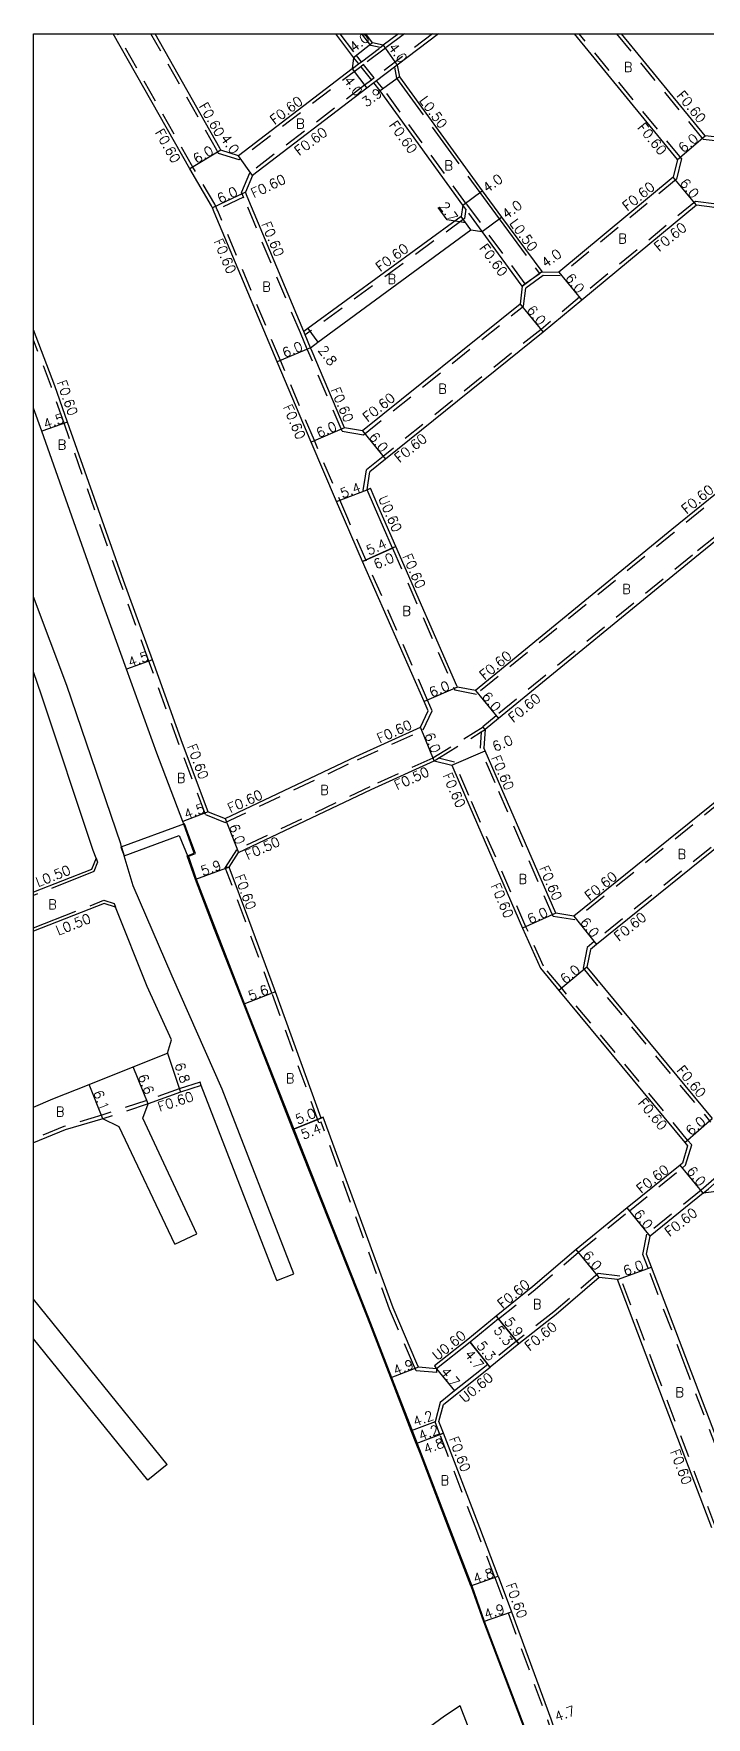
# Model space of a CAD drawing. Header units: metres. Extents: x -2400 to -1599, y -111000 to -110400.
# Drawn here: x -2400 to -2289.1, y -110677.5 to -110400 of the extents above; entities that cross this region are included whole.
import ezdxf

# ---------------------------------------------------------------- set-up
doc = ezdxf.new("R2010")
doc.units = ezdxf.units.M
doc.header["$LTSCALE"] = 2.5
doc.linetypes.add('22320', pattern=[2.5, 1.5, -1])
doc.linetypes.add('22330', pattern=[4, 3, -1])
for name, color, linetype in [('2101000', 7, 'Continuous'), ('2101001', 9, 'Continuous'), ('2102000', 4, 'Continuous'), ('2102001', 8, 'Continuous'), ('2211000', 50, 'Continuous'), ('2231000', 4, 'Continuous'), ('2232000', 120, '22320'), ('2233000', 120, '22330'), ('6132000', 60, '61320'), ('9201100', 215, 'Continuous'), ('9201500', 222, 'Continuous'), ('9201600', 215, 'Continuous'), ('9202100', 82, 'Continuous'), ('9203500', 155, 'Continuous'), ('999', 7, 'Continuous')]:
    doc.layers.add(name, color=color, linetype=linetype)
doc.styles.add('Dm_Anotation', font='txt.shx', dxfattribs={"bigfont": 'pscdm.shx'})
doc.linetypes.add('61320', pattern='A,0,[3,dmdr.shx,S=0.25,R=0,X=0,Y=0],1.5,[3,dmdr.shx,S=0.25,R=0,X=0,Y=0]', length=1.5)

msp = doc.modelspace()

# ---------------------------------------------------------------- linework, layer by layer
at = {"layer": '2101000'}
for points in [[(-2336.22, -110514.33), (-2334.96, -110511.61), (-2335.61, -110510.09), (-2345.77, -110486.98), (-2348.77, -110480.16), (-2350.07, -110477.1), (-2354.24, -110467.32), (-2359.86, -110454.11), (-2370.21, -110429.44), (-2370.5, -110428.73), (-2370.55, -110428.63), (-2370.66, -110428.37), (-2374.27, -110422.28), (-2386.89, -110400)], [(-2369.11, -110419.23), (-2369.29, -110418.9), (-2379.99, -110400)], [(-2350.25, -110400), (-2347.25, -110403.99), (-2347.46, -110405.77), (-2366.25, -110420.12), (-2369.11, -110419.23)], [(-2342.36, -110401.9), (-2344.12, -110401.5), (-2345.24, -110400)], [(-2339.85, -110400), (-2342.36, -110401.9)], [(-2333.24, -110400), (-2340.05, -110405.17)], [(-2293.85, -110420.73), (-2310.83, -110400)], [(-2289.3, -110416.82), (-2303.08, -110400)], [(-2340.05, -110405.17), (-2339.7, -110407.14), (-2326.02, -110425.9), (-2322.83, -110430.23), (-2316.2, -110439.23), (-2316.18, -110439.28), (-2313.42, -110439.3)], [(-2343.93, -110408.13), (-2345.06, -110408.97), (-2363.93, -110423.38), (-2365.08, -110426.15)], [(-2329.24, -110428.27), (-2342.85, -110409.44), (-2343.93, -110408.13)], [(-2286.32, -110417.17), (-2289.3, -110416.82)], [(-2293.85, -110420.73), (-2294.54, -110423.65), (-2313.42, -110439.3)], [(-2355.46, -110449.1), (-2364.79, -110426.86), (-2365.08, -110426.15)], [(-2329.24, -110428.27), (-2329.53, -110430.15), (-2354.8, -110448.62), (-2355.46, -110449.1)], [(-2282.77, -110434.64), (-2287.74, -110428.68), (-2290.71, -110428.27), (-2309.59, -110443.92), (-2315.96, -110449.2), (-2342.01, -110470.15), (-2344.57, -110472.21)], [(-2354.34, -110451.76), (-2353.14, -110450.87), (-2327.93, -110432.32)], [(-2327.93, -110432.32), (-2326.05, -110432.61)], [(-2319.43, -110441.61), (-2326.05, -110432.61)], [(-2319.43, -110441.61), (-2319.79, -110444.58), (-2345.76, -110465.47), (-2348.72, -110464.97)], [(-2371.22, -110528.27), (-2375.45, -110517.02), (-2380.43, -110503.23), (-2385.17, -110490.15), (-2394.41, -110464.02), (-2396.52, -110458.06), (-2400, -110448.83)], [(-2348.72, -110464.97), (-2354.08, -110452.4), (-2354.34, -110451.76)], [(-2375.26, -110530.31), (-2375.43, -110529.84), (-2379.67, -110518.58), (-2384.67, -110504.76), (-2389.4, -110491.68), (-2398.65, -110465.53), (-2400, -110461.71)], [(-2330.11, -110507.7), (-2330.2, -110507.5), (-2340.28, -110484.56), (-2340.83, -110484.81), (-2343.82, -110477.99), (-2345.03, -110475.18), (-2344.85, -110474.05), (-2344.57, -110472.21)], [(-2282.77, -110472.03), (-2285, -110473.83), (-2294.77, -110481.75), (-2327.16, -110508.26), (-2330.11, -110507.7)], [(-2282.77, -110479.75), (-2290.98, -110486.41), (-2323.37, -110512.91), (-2325.56, -110514.7), (-2325.77, -110517.7)], [(-2371.22, -110528.27), (-2368.43, -110529.37), (-2346.86, -110519.14), (-2336.22, -110514.33)], [(-2282.77, -110522.75), (-2286.82, -110526.02), (-2310.95, -110545.45), (-2313.92, -110545), (-2323.34, -110523.27), (-2325.55, -110518.2), (-2325.77, -110517.7)], [(-2367.79, -110537.39), (-2366.22, -110534.95), (-2344.34, -110524.58), (-2333.96, -110519.88)], [(-2333.96, -110519.88), (-2331.05, -110520.59), (-2328.78, -110525.81), (-2319.39, -110547.46), (-2316.44, -110554.04), (-2313.38, -110557.72), (-2292.62, -110582.77), (-2292.17, -110583.32), (-2293.02, -110586.19)], [(-2282.77, -110530.46), (-2283.06, -110530.69), (-2307.19, -110550.13), (-2308.2, -110550.94), (-2308.76, -110553.89), (-2288.1, -110578.83)], [(-2331.59, -110646.29), (-2336.24, -110634.16), (-2336.91, -110632.42), (-2337.73, -110630.32), (-2341.11, -110621.59), (-2344.97, -110611.61), (-2357.26, -110580.61), (-2365.35, -110560), (-2370.18, -110547.69), (-2373.32, -110539.43), (-2374.68, -110535.51), (-2374.62, -110535.49)], [(-2389.72, -110535.89), (-2390.47, -110537.75), (-2400, -110541.5)], [(-2333.55, -110620.08), (-2336.54, -110619.82), (-2336.8, -110619.2), (-2340.74, -110610.05), (-2352.24, -110578.62), (-2352.61, -110578.77), (-2360.13, -110557.95), (-2364.53, -110546.06), (-2367.79, -110537.39)], [(-2386.5, -110543.97), (-2388.4, -110543.38), (-2400, -110547.95)], [(-2400, -110576.96), (-2396.84, -110575.6), (-2390.86, -110573.21), (-2383.59, -110570.3), (-2377.93, -110568.04), (-2377.28, -110565.85)], [(-2372.39, -110573.38), (-2375.79, -110574.49), (-2381.14, -110576.43)], [(-2388.6, -110578.87), (-2394.82, -110580.71), (-2400, -110582.86)], [(-2293.02, -110586.19), (-2293.39, -110586.49), (-2302.13, -110593.57), (-2310.56, -110600.39), (-2317.68, -110606.54), (-2323.72, -110611.4)], [(-2286.6, -110590.73), (-2289.58, -110591.12)], [(-2289.58, -110591.12), (-2298.34, -110598.23)], [(-2298.93, -110601.17), (-2298.34, -110598.23)], [(-2282.78, -110643.57), (-2292.01, -110619.36), (-2298.12, -110603.31), (-2298.93, -110601.17)], [(-2306.73, -110605.01), (-2313.84, -110611.15), (-2320.01, -110615.99), (-2324.72, -110619.83), (-2325.1, -110619.36), (-2330.58, -110623.73), (-2332.95, -110625.62), (-2333.81, -110628.8)], [(-2288.16, -110646.29), (-2297.62, -110621.46), (-2303.75, -110605.38), (-2306.73, -110605.01)], [(-2323.34, -110611.86), (-2328.04, -110615.7), (-2333.55, -110620.08)], [(-2323.72, -110611.4), (-2323.34, -110611.86)], [(-2326.45, -110646.29), (-2332.44, -110630.7), (-2333, -110630.91), (-2333.81, -110628.8)], [(-2327.91, -110655.88), (-2331.59, -110646.29)], [(-2323.38, -110654.28), (-2326.45, -110646.29)], [(-2323.38, -110654.28), (-2321.2, -110660.12), (-2314.72, -110677.76), (-2313.03, -110682.8), (-2307.88, -110695.59), (-2308.44, -110695.81), (-2308.21, -110696.62), (-2306.81, -110700.01), (-2305.82, -110702.8), (-2305.26, -110702.58), (-2302.49, -110709.36), (-2297.72, -110722.22), (-2293.57, -110732.82), (-2292.87, -110734.58), (-2291.41, -110738.53), (-2288.51, -110738.77), (-2282.78, -110733.99)], [(-2327.91, -110655.88), (-2325.84, -110661.71), (-2319.13, -110679.38), (-2319, -110679.79)]]:
    msp.add_lwpolyline(points, dxfattribs=at)
at = {"layer": '2101001'}
msp.add_lwpolyline([(-2374.62, -110535.49), (-2374.53, -110535.46), (-2373.51, -110535.09), (-2375.26, -110530.31)], dxfattribs=at)
at = {"layer": '2102000'}
for points in [[(-2385.49, -110534.07), (-2385.64, -110533.57), (-2394.54, -110507.46), (-2400, -110492.82)], [(-2389.72, -110535.89), (-2390.21, -110534.65), (-2398.73, -110509.03), (-2400, -110505.22)], [(-2357.09, -110604.42), (-2368.93, -110573.99), (-2377.17, -110555.37), (-2383.58, -110540.49), (-2385.06, -110535.51)], [(-2377.28, -110565.85), (-2381.26, -110557.05), (-2386.5, -110543.97)], [(-2359.88, -110605.51), (-2372.39, -110573.38)], [(-2373.1, -110597.85), (-2381.99, -110578.75), (-2381.14, -110576.43)], [(-2376.72, -110599.54), (-2385.91, -110580.19), (-2388.6, -110578.87)], [(-2377.96, -110635.85), (-2400, -110608.6)], [(-2381.15, -110638.43), (-2400, -110615.12)], [(-2326.62, -110683.59), (-2329.67, -110675.66), (-2332.26, -110677.34), (-2348.21, -110689.04), (-2354.86, -110693.67), (-2361.67, -110698.6), (-2367.82, -110702.87), (-2372.59, -110708.92), (-2377.58, -110715.46)]]:
    msp.add_lwpolyline(points, dxfattribs=at)
at = {"layer": '2102001'}
for points in [[(-2385.49, -110534.07), (-2385.06, -110535.51)], [(-2376.72, -110599.54), (-2373.1, -110597.85)], [(-2359.88, -110605.51), (-2357.09, -110604.42)], [(-2377.96, -110635.85), (-2381.15, -110638.43)]]:
    msp.add_lwpolyline(points, dxfattribs=at)
at = {"layer": '2211000'}
msp.add_lwpolyline([(-2385.09, -110535.52), (-2375.98, -110532.17), (-2374.57, -110535.62), (-2373.32, -110535.15), (-2374.64, -110531.62), (-2375.14, -110530.27), (-2385.6, -110534.11)], close=True, dxfattribs=at)
at = {"layer": '2231000'}
for points in [[(-2345.03, -110475.18), (-2344.47, -110474.94)], [(-2340.28, -110484.56), (-2343.27, -110477.76), (-2344.47, -110474.94)], [(-2323.72, -110611.4), (-2328.42, -110615.23), (-2333.92, -110619.61), (-2333.55, -110620.08)], [(-2332.44, -110630.7), (-2333.18, -110628.77), (-2332.42, -110625.96), (-2330.19, -110624.18), (-2324.72, -110619.83)]]:
    msp.add_lwpolyline(points, dxfattribs=at)
at = {"layer": '2232000'}
for points in [[(-2335.77, -110514.78), (-2334.3, -110511.62), (-2335.06, -110509.85), (-2345.22, -110486.74), (-2348.22, -110479.92), (-2353.69, -110467.08), (-2359.31, -110453.88), (-2369.65, -110429.21), (-2369.73, -110429.02), (-2369.96, -110428.47), (-2370, -110428.39), (-2370.12, -110428.1), (-2373.75, -110421.98), (-2386.2, -110400)], [(-2369.52, -110419.73), (-2369.82, -110419.19), (-2380.68, -110400)], [(-2342, -110402.38), (-2345.59, -110405.1), (-2346.07, -110405.46), (-2366.13, -110420.79), (-2369.52, -110419.73)], [(-2334.23, -110400), (-2343.83, -110407.3), (-2344.31, -110407.66), (-2345.43, -110408.5), (-2364.42, -110423), (-2365.73, -110426.15)], [(-2349.5, -110400), (-2346.77, -110403.62)], [(-2347.46, -110405.77), (-2346.44, -110404.99), (-2345.96, -110404.63), (-2342.88, -110402.3), (-2342.36, -110401.9)], [(-2338.86, -110400), (-2342, -110402.38)], [(-2293.2, -110420.58), (-2310.06, -110400)], [(-2289.61, -110417.39), (-2303.85, -110400)], [(-2289.61, -110417.39), (-2286.13, -110417.79), (-2282.39, -110414.69), (-2264.18, -110400)], [(-2347.25, -110403.99), (-2346.44, -110404.99)], [(-2345.96, -110404.63), (-2346.77, -110403.62)], [(-2343.83, -110407.3), (-2345.59, -110405.1)], [(-2340.05, -110405.17), (-2340.52, -110405.53), (-2343.45, -110407.76), (-2343.93, -110408.13)], [(-2346.07, -110405.46), (-2344.31, -110407.66)], [(-2328.61, -110428.12), (-2342.37, -110409.08), (-2343.45, -110407.76)], [(-2293.2, -110420.58), (-2294.01, -110423.99), (-2313.21, -110439.91)], [(-2365.62, -110426.41), (-2369.96, -110428.47)], [(-2365.39, -110426.96), (-2369.73, -110429.02)], [(-2349.14, -110465.5), (-2354.63, -110452.63), (-2354.9, -110451.99), (-2356.01, -110449.34), (-2365.34, -110427.09), (-2365.39, -110426.96), (-2365.62, -110426.41), (-2365.73, -110426.15)], [(-2328.74, -110428.95), (-2328.97, -110430.48), (-2354.44, -110449.1), (-2355.22, -110449.67)], [(-2282.77, -110433.7), (-2287.43, -110428.12), (-2290.89, -110427.64), (-2309.97, -110443.46), (-2316.34, -110448.74), (-2342.38, -110469.68), (-2345.13, -110471.89)], [(-2326.05, -110432.61), (-2328.74, -110428.95), (-2329.24, -110428.27)], [(-2328.61, -110428.12), (-2325.57, -110432.25)], [(-2318.94, -110441.26), (-2325.57, -110432.25)], [(-2316.18, -110439.28), (-2316.58, -110439.57), (-2316.66, -110439.63), (-2318.94, -110441.26), (-2319.43, -110441.61)], [(-2315.99, -110439.88), (-2318.86, -110441.94)], [(-2313.21, -110439.91), (-2315.99, -110439.88)], [(-2349.14, -110465.5), (-2345.6, -110466.1), (-2319.22, -110444.9), (-2318.86, -110441.94)], [(-2354.34, -110451.76), (-2355.22, -110449.67), (-2355.46, -110449.1)], [(-2371.69, -110528.73), (-2376.01, -110517.23), (-2381, -110503.43), (-2385.73, -110490.35), (-2394.97, -110464.22), (-2397.08, -110458.26), (-2400, -110450.53)], [(-2345.59, -110475.39), (-2345.64, -110475.25), (-2345.45, -110473.96), (-2345.13, -110471.89)], [(-2282.77, -110472.8), (-2284.62, -110474.3), (-2294.39, -110482.22), (-2327, -110508.91), (-2330.53, -110508.23)], [(-2345.59, -110475.39), (-2345.03, -110475.18)], [(-2282.77, -110478.98), (-2291.36, -110485.94), (-2323.75, -110512.45), (-2325.94, -110514.24)], [(-2340.83, -110484.81), (-2330.75, -110507.74), (-2330.53, -110508.23)], [(-2371.69, -110528.73), (-2368.4, -110530.02), (-2346.61, -110519.69), (-2335.77, -110514.78)], [(-2325.88, -110514.31), (-2334.2, -110519.44), (-2344.55, -110524.13), (-2366.58, -110534.56), (-2368.41, -110537.44)], [(-2333.96, -110519.88), (-2333.25, -110519.44), (-2326.19, -110515.09), (-2325.56, -110514.7)], [(-2326.19, -110515.09), (-2326.37, -110517.8)], [(-2325.56, -110514.7), (-2325.94, -110514.24)], [(-2282.77, -110523.52), (-2286.45, -110526.48), (-2310.78, -110546.09), (-2314.34, -110545.55), (-2323.9, -110523.5), (-2326.37, -110517.8)], [(-2323.34, -110611.86), (-2317.3, -110607.01), (-2310.17, -110600.85), (-2301.75, -110594.04), (-2293.01, -110586.95), (-2292.5, -110586.54), (-2291.5, -110583.18), (-2292.17, -110582.37), (-2312.92, -110557.34), (-2315.93, -110553.72), (-2318.84, -110547.22), (-2328.23, -110525.57), (-2330.62, -110520.08), (-2333.25, -110519.44)], [(-2282.77, -110529.69), (-2283.44, -110530.22), (-2307.57, -110549.66), (-2308.75, -110550.61), (-2309.4, -110554.06), (-2288.39, -110579.42)], [(-2367.79, -110537.39), (-2368.41, -110537.44)], [(-2333.6, -110620.68), (-2336.94, -110620.39), (-2337.36, -110619.43), (-2341.3, -110610.27), (-2352.59, -110579.41), (-2352.97, -110579.56), (-2360.7, -110558.16), (-2365.09, -110546.27), (-2368.41, -110537.44)], [(-2372.57, -110572.81), (-2375.99, -110573.93), (-2381.33, -110575.86), (-2388.78, -110578.3), (-2395.02, -110580.15), (-2400, -110582.21)], [(-2372.39, -110573.38), (-2372.57, -110572.81)], [(-2381.14, -110576.43), (-2388.6, -110578.87)], [(-2282.78, -110584.36), (-2289.95, -110590.66), (-2298.88, -110597.89)], [(-2289.58, -110591.12), (-2288.75, -110590.41), (-2282.52, -110584.93)], [(-2299.56, -110601.22), (-2298.88, -110597.89)], [(-2282.78, -110645.25), (-2292.57, -110619.57), (-2298.68, -110603.52), (-2299.56, -110601.22)], [(-2306.92, -110604.38), (-2314.22, -110610.69), (-2320.39, -110615.52), (-2325.1, -110619.36)], [(-2287.52, -110646.29), (-2297.06, -110621.25), (-2303.32, -110604.83), (-2306.92, -110604.38)], [(-2333.55, -110620.08), (-2333.6, -110620.68)], [(-2327.1, -110646.29), (-2333, -110630.91)], [(-2323.95, -110654.49), (-2327.1, -110646.29)], [(-2323.95, -110654.49), (-2321.77, -110660.33), (-2315.29, -110677.96), (-2313.59, -110683.01), (-2308.44, -110695.81)]]:
    msp.add_lwpolyline(points, dxfattribs=at)
at = {"layer": '2233000'}
for points in [[(-2342.88, -110402.3), (-2344.4, -110401.94), (-2345.87, -110400)], [(-2340.52, -110405.53), (-2340.19, -110407.32), (-2326.42, -110426.2), (-2323.23, -110430.53), (-2316.61, -110439.53), (-2316.58, -110439.57)], [(-2389.45, -110536.56), (-2390.09, -110538.13), (-2400, -110542.04)], [(-2389.72, -110535.89), (-2389.45, -110536.56)], [(-2400, -110547.41), (-2388.42, -110542.85), (-2386.74, -110543.38)], [(-2386.74, -110543.38), (-2386.5, -110543.97)]]:
    msp.add_lwpolyline(points, dxfattribs=at)
at = {"layer": '6132000'}
for points in [[(-2374.53, -110535.46), (-2373.18, -110539.38), (-2370.04, -110547.63), (-2365.21, -110559.95), (-2357.12, -110580.57), (-2344.83, -110611.55), (-2340.97, -110621.53), (-2337.59, -110630.26), (-2336.78, -110632.37), (-2336.1, -110634.11), (-2331.43, -110646.29)], [(-2331.43, -110646.29), (-2327.77, -110655.83)], [(-2327.77, -110655.83), (-2325.7, -110661.66), (-2318.99, -110679.33), (-2318.85, -110679.74)]]:
    msp.add_lwpolyline(points, dxfattribs=at)
at = {"layer": '9201100'}
for points in [[(-2344.12, -110401.5), (-2347.25, -110403.99)], [(-2342.36, -110401.9), (-2340.05, -110405.17)], [(-2347.46, -110405.77), (-2345.06, -110408.97)], [(-2339.7, -110407.14), (-2342.85, -110409.44)], [(-2293.85, -110420.73), (-2289.3, -110416.82)], [(-2369.11, -110419.23), (-2374.27, -110422.28)], [(-2363.93, -110423.38), (-2366.25, -110420.12)], [(-2290.71, -110428.27), (-2294.54, -110423.65)], [(-2365.08, -110426.15), (-2370.5, -110428.73)], [(-2329.24, -110428.27), (-2326.02, -110425.9)], [(-2327.93, -110432.32), (-2329.53, -110430.15)], [(-2326.05, -110432.61), (-2322.83, -110430.23)], [(-2319.43, -110441.61), (-2316.2, -110439.23)], [(-2313.42, -110439.3), (-2309.59, -110443.92)], [(-2319.79, -110444.58), (-2315.96, -110449.2)], [(-2354.8, -110448.62), (-2353.14, -110450.87)], [(-2354.34, -110451.76), (-2359.86, -110454.11)], [(-2394.41, -110464.02), (-2398.65, -110465.53)], [(-2348.72, -110464.97), (-2354.24, -110467.32)], [(-2345.76, -110465.47), (-2342.01, -110470.15)], [(-2350.07, -110477.1), (-2345.03, -110475.18)], [(-2340.28, -110484.56), (-2345.77, -110486.98)], [(-2345.77, -110486.98), (-2340.83, -110484.81)], [(-2380.43, -110503.23), (-2384.67, -110504.76)], [(-2330.11, -110507.7), (-2335.61, -110510.09)], [(-2327.16, -110508.26), (-2323.37, -110512.91)], [(-2333.96, -110519.88), (-2336.22, -110514.33)], [(-2331.05, -110520.59), (-2325.55, -110518.2)], [(-2371.22, -110528.27), (-2375.43, -110529.84)], [(-2368.43, -110529.37), (-2366.22, -110534.95)], [(-2367.79, -110537.39), (-2373.32, -110539.43)], [(-2313.92, -110545), (-2319.39, -110547.46)], [(-2310.95, -110545.45), (-2307.19, -110550.13)], [(-2308.76, -110553.89), (-2313.38, -110557.72)], [(-2360.13, -110557.95), (-2365.35, -110560)], [(-2377.93, -110568.04), (-2375.79, -110574.49)], [(-2381.14, -110576.43), (-2383.59, -110570.3)], [(-2388.6, -110578.87), (-2390.86, -110573.21)], [(-2352.24, -110578.62), (-2357.26, -110580.61)], [(-2357.26, -110580.61), (-2352.61, -110578.77)], [(-2292.62, -110582.77), (-2288.1, -110578.83)], [(-2289.58, -110591.12), (-2293.39, -110586.49)], [(-2298.34, -110598.23), (-2302.13, -110593.57)], [(-2306.73, -110605.01), (-2310.56, -110600.39)], [(-2303.75, -110605.38), (-2298.12, -110603.31)], [(-2323.72, -110611.4), (-2320.01, -110615.99)], [(-2320.01, -110615.99), (-2323.34, -110611.86)], [(-2328.04, -110615.7), (-2325.1, -110619.36)], [(-2324.72, -110619.83), (-2328.04, -110615.7)], [(-2336.54, -110619.82), (-2341.11, -110621.59)], [(-2333.55, -110620.08), (-2330.58, -110623.73)], [(-2333.81, -110628.8), (-2337.73, -110630.32)], [(-2336.91, -110632.42), (-2332.44, -110630.7)], [(-2336.91, -110632.42), (-2333, -110630.91)], [(-2327.91, -110655.88), (-2323.38, -110654.28)], [(-2325.84, -110661.71), (-2321.2, -110660.12)]]:
    msp.add_lwpolyline(points, dxfattribs=at)
at = {"layer": '9201600'}
msp.add_lwpolyline([(-2328.78, -110431.16), (-2331.81, -110430.71), (-2333.32, -110428.66)], dxfattribs=at)
at = {"layer": '999'}
msp.add_lwpolyline([(-2400, -110400), (-1600, -110400), (-1600, -111000), (-2400, -111000)], close=True, dxfattribs=at)

# ---------------------------------------------------------------- texts
at = {"layer": '9201500', "style": 'Dm_Anotation'}
for s, rotation, p in [('4.0', 38.4781, (-2347.15, -110403.12)), ('4.0', 306.795, (-2341.62, -110402.27)), ('4.0', 306.8236, (-2348.97, -110407.73)), ('3.9', 36.1063, (-2345.14, -110412.16)), ('6.0', 30.6148, (-2373.12, -110421.48)), ('4.0', 305.4672, (-2369.28, -110417.25)), ('6.0', 40.6536, (-2292.85, -110419.75)), ('4.0', 36.3471, (-2325.22, -110426.31)), ('6.0', 309.6677, (-2293.57, -110424.67)), ('6.0', 25.4531, (-2369.28, -110428.04)), ('2.7', 306.3622, (-2333.23, -110428.45)), ('4.0', 36.3527, (-2322.03, -110430.64)), ('4.0', 36.3543, (-2315.54, -110438.67)), ('6.0', 309.6665, (-2312.45, -110440.32)), ('6.0', 309.6641, (-2318.82, -110445.6)), ('6.0', 23.0862, (-2358.61, -110453.47)), ('2.8', 306.3536, (-2353.19, -110452.15)), ('4.5', 19.4816, (-2398.07, -110465.21)), ('6.0', 23.0835, (-2352.99, -110466.68)), ('6.0', 308.7557, (-2344.81, -110466.5)), ('5.4', 20.9197, (-2349.08, -110476.62)), ('5.4', 23.7237, (-2344.75, -110486.02)), ('6.0', 23.7238, (-2343.53, -110488.33)), ('4.5', 19.8873, (-2384.09, -110504.45)), ('6.0', 23.4925, (-2334.37, -110509.44)), ('6.0', 309.2796, (-2326.2, -110509.29)), ('6.0', 292.1336, (-2335.6, -110515.58)), ('6.0', 23.491, (-2323.94, -110518.38)), ('4.5', 20.4323, (-2374.86, -110529.52)), ('6.0', 291.5405, (-2367.82, -110530.63)), ('5.9', 20.2663, (-2372.09, -110538.87)), ('6.0', 24.1854, (-2318.16, -110546.8)), ('6.0', 308.8241, (-2310, -110546.48)), ('6.0', 39.6412, (-2312.36, -110556.75)), ('5.6', 21.4212, (-2364.27, -110559.47)), ('6.6', 291.7896, (-2382.86, -110571.84)), ('6.8', 288.3333, (-2376.77, -110569.91)), ('6.1', 291.7888, (-2390.23, -110574.52)), ('5.0', 21.6366, (-2356.46, -110579.83)), ('5.4', 21.6366, (-2355.55, -110582.31)), ('6.0', 41.0306, (-2291.63, -110581.77)), ('6.0', 309.4429, (-2292.42, -110587.51)), ('6.0', 309.1164, (-2301.16, -110594.6)), ('6.0', 309.6964, (-2309.59, -110601.4)), ('6.0', 20.2034, (-2302.47, -110604.8)), ('5.3', 308.823, (-2324.24, -110613.77)), ('5.9', 308.8239, (-2322.52, -110612.34)), ('5.3', 308.817, (-2327.07, -110616.29)), ('4.9', 21.1466, (-2340.35, -110621.19)), ('4.7', 308.817, (-2329.04, -110617.72)), ('4.7', 309.163, (-2333, -110620.6)), ('4.2', 21.1339, (-2337.08, -110629.63)), ('4.2', 21.0502, (-2336.17, -110631.97)), ('4.8', 21.0502, (-2335.32, -110634.17)), ('4.8', 19.5552, (-2327.19, -110655.52)), ('4.9', 18.974, (-2325.41, -110661.4)), ('4.7', 20.1812, (-2313.74, -110678.25))]:
    msp.add_text(s, height=1.6, rotation=rotation, dxfattribs=at).set_placement(p)
at = {"layer": '9202100', "style": 'Dm_Anotation'}
for p in [(-2302.7, -110406.31), (-2356.75, -110415.63), (-2332.29, -110422.52), (-2303.63, -110434.57), (-2362.33, -110442.5), (-2341.68, -110441.25), (-2333.3, -110459.34), (-2396.06, -110468.55), (-2302.98, -110492.35), (-2339.23, -110495.95), (-2376.4, -110523.48), (-2352.77, -110525.47), (-2293.84, -110536.04), (-2320.08, -110540.15), (-2397.62, -110544.33), (-2358.42, -110573.01), (-2396.36, -110578.49), (-2317.69, -110610.23), (-2294.2, -110624.74), (-2332.94, -110639.26)]:
    msp.add_text('B', height=1.6, dxfattribs=at).set_placement(p)
at = {"layer": '9203500', "style": 'Dm_Anotation'}
for s, rotation, p in [('F0.60', 36.8198, (-2360.29, -110415.08)), ('L0.50', 306.3531, (-2336.49, -110411.01)), ('F0.60', 309.3188, (-2294.07, -110410.23)), ('F0.60', 299.5262, (-2372.79, -110411.92)), ('F0.60', 299.5262, (-2380.07, -110416.26)), ('F0.60', 36.8198, (-2356.24, -110420.19)), ('F0.60', 306.3531, (-2341.48, -110415.1)), ('F0.60', 309.3188, (-2300.53, -110415.52)), ('F0.60', 25.4531, (-2363.7, -110427.14)), ('F0.60', 38.7947, (-2302.11, -110429.3)), ('F0.60', 293.0829, (-2362.49, -110431.38)), ('L0.50', 306.3531, (-2321.6, -110431.26)), ('F0.60', 38.7947, (-2296.87, -110436.01)), ('F0.60', 293.0848, (-2370.37, -110434.21)), ('F0.60', 36.1675, (-2342.88, -110439.32)), ('F0.60', 306.3531, (-2326.59, -110435.35)), ('F0.60', 289.4816, (-2396.2, -110457.44)), ('F0.60', 293.0829, (-2351.05, -110458.69)), ('F0.60', 38.7947, (-2344.93, -110464.1)), ('F0.60', 293.0848, (-2358.93, -110461.52)), ('F0.60', 38.7947, (-2339.69, -110470.81)), ('F0.60', 39.2953, (-2292.37, -110479.26)), ('U0.60', 293.7242, (-2343.22, -110476.57)), ('F0.60', 293.7242, (-2339.22, -110486.13)), ('F0.60', 39.2953, (-2325.68, -110506.63)), ('F0.60', 39.2955, (-2320.91, -110513.66)), ('F0.60', 24.3765, (-2342.95, -110517)), ('F0.60', 290.6055, (-2374.72, -110517.45)), ('F0.50', 24.3765, (-2340.1, -110524.73)), ('F0.60', 293.491, (-2324.6, -110519.36)), ('F0.60', 293.4925, (-2332.59, -110522.25)), ('F0.60', 24.3765, (-2367.56, -110528.51)), ('F0.50', 24.3765, (-2364.71, -110536.24)), ('L0.50', 21.5119, (-2399.28, -110540.67)), ('F0.60', 293.4456, (-2316.67, -110537.54)), ('F0.60', 38.8537, (-2308.32, -110543)), ('F0.60', 290.6055, (-2366.89, -110538.93)), ('F0.60', 293.4469, (-2324.66, -110540.44)), ('L0.50', 21.5075, (-2395.95, -110548.65)), ('F0.60', 38.8537, (-2303.51, -110549.71)), ('F0.60', 309.6414, (-2294.09, -110570.9)), ('F0.60', 18.1006, (-2379.21, -110577.72)), ('F0.60', 309.6414, (-2300.46, -110576.28)), ('F0.60', 37.9964, (-2299.81, -110591.27)), ('F0.60', 37.9964, (-2295.14, -110598.39)), ('F0.60', 38.832, (-2322.71, -110610.25)), ('F0.60', 38.8343, (-2318.24, -110617.21)), ('U0.60', 38.832, (-2333.45, -110618.81)), ('U0.60', 39.194, (-2328.96, -110625.79)), ('F0.60', 290.9917, (-2331.55, -110631.61)), ('F0.60', 290.8701, (-2295.07, -110633.72)), ('F0.60', 290.4665, (-2322.17, -110655.73))]:
    msp.add_text(s, height=1.6, rotation=rotation, dxfattribs=at).set_placement(p)

doc.saveas('drawing.dxf')
